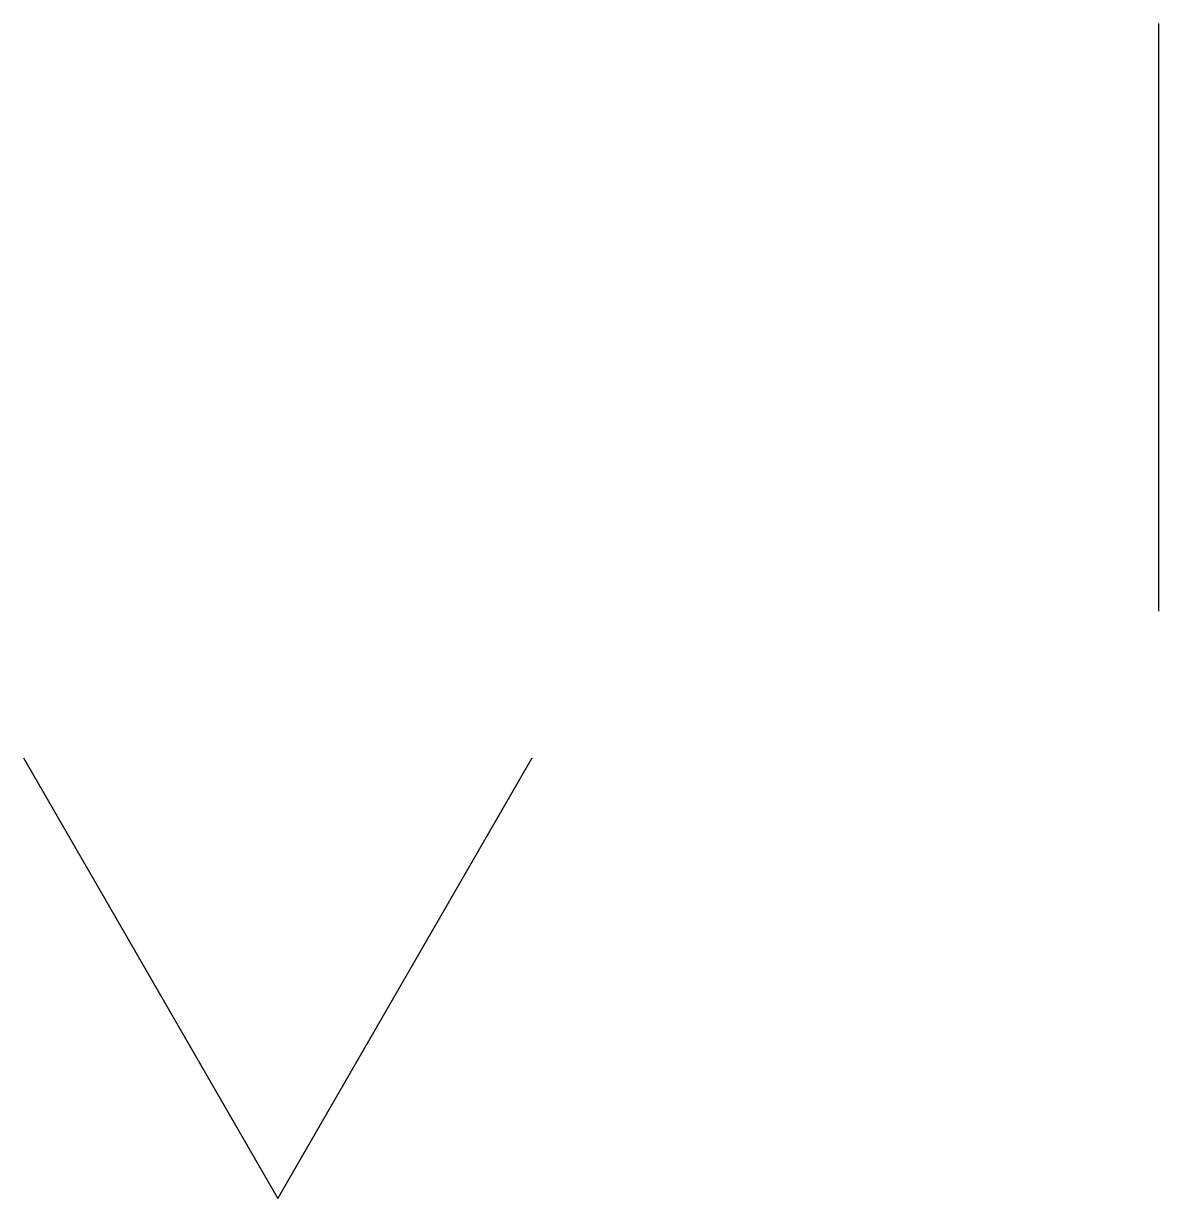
# Model space of a CAD drawing. Extents: x -14.73 to -7, y -3 to 5.
import ezdxf

# ---------------------------------------------------------------- set-up
doc = ezdxf.new("R2010")
doc.units = 0
doc.layers.get('0').update_dxf_attribs({"linetype": 'CONTINUOUS'})

msp = doc.modelspace()

# ---------------------------------------------------------------- linework, layer by layer
at = {"color": 0}
for p, q in [((-7, 5), (-7, 1)), ((-14.7321, 0), (-13, -3)), ((-13, -3), (-11.2679, 0))]:
    msp.add_line(p, q, dxfattribs=at)

doc.saveas('drawing.dxf')
